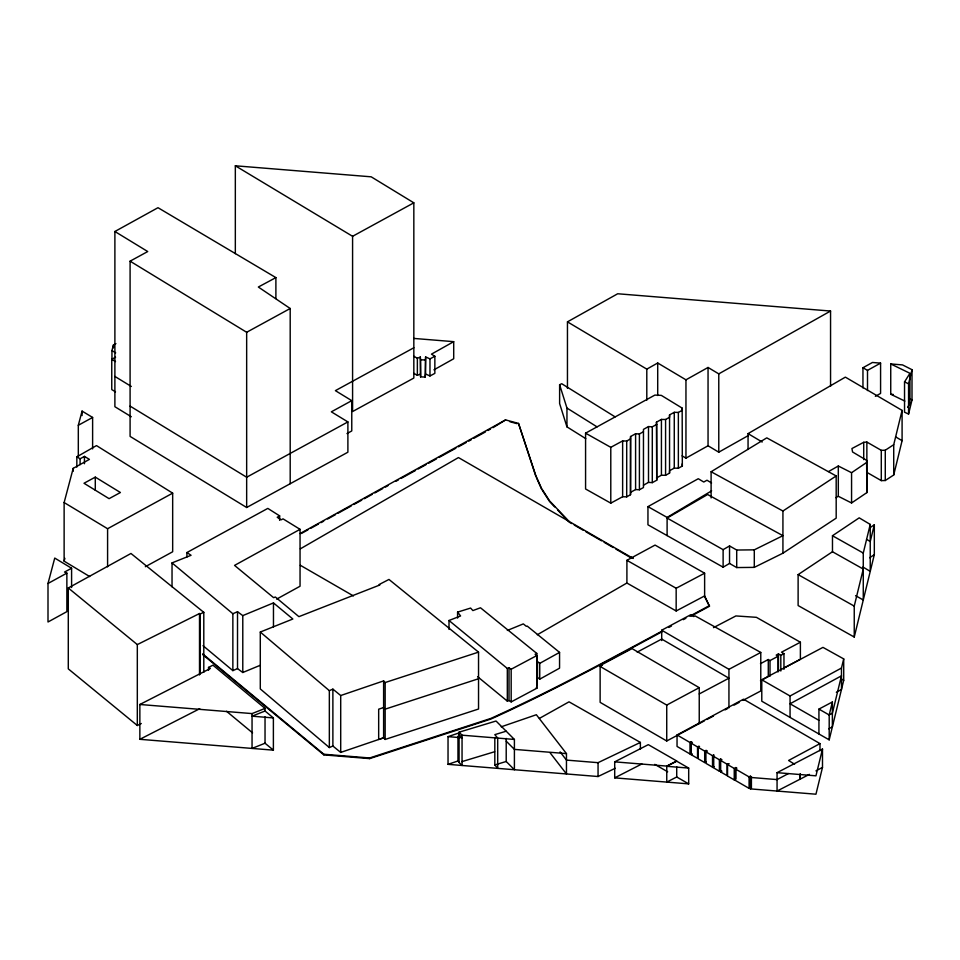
<?xml version="1.0" encoding="UTF-8"?>
<svg xmlns="http://www.w3.org/2000/svg" width="960" height="960" viewBox="0 0 960 960"><rect width="100%" height="100%" fill="white"/><g stroke="black" fill="none" stroke-linecap="round" stroke-linejoin="round"><path stroke-width="1.44" d="M709.464 606.252L704.628 595.92L676.164 610.968L626.904 583.032L626.904 560.316L655.056 545.088L704.628 573.204L704.628 596.568L709.464 606.252L691.128 616.104M643.464 431.724L639.408 433.956L635.592 433.752L630.564 436.524L630.516 494.712L626.7 496.86L622.632 496.728L610.788 503.148L585.576 488.988L585.576 433.164L654.876 395.088L661.332 395.388L682.164 408.108L682.332 410.232L678.36 412.44L674.268 412.308L669.552 414.912L669.54 417.3L665.58 419.496L661.428 419.424L656.448 422.172L656.724 480.228L652.296 482.64L648.504 482.388L643.464 485.196M656.448 477.984L661.428 475.236L665.58 475.308L669.54 473.112L669.552 470.724L674.268 468.12L678.36 468.252L682.332 466.044L682.164 408.108M630.516 494.712L630.564 436.524M413.76 356.208L417.36 358.26L420.3 357.048L420.588 376.872L425.124 377.052L425.604 356.928L429.972 358.884L434.856 356.28L434.856 373.368L429.972 375.972L425.604 374.016L425.604 356.928M425.124 377.052L425.604 374.016M855.576 595.668L863.268 599.988L863.268 553.044L870.24 524.424L859.2 517.848L832.476 535.74L832.476 551.88M854.244 637.044L854.244 606.108L863.268 569.052L832.476 551.748L798.12 574.62L798.12 605.556L854.244 637.044L874.32 554.64L874.32 524.784L869.664 527.916M866.868 472.356L881.292 480.624L885.276 480.516L893.724 474.984L893.724 444.696L902.088 410.388L845.364 377.136L748.056 433.62L748.056 449.484M890.736 363.948L909.948 373.296L904.536 381.9L904.536 412.188L908.568 414.072L908.568 383.784L912 369.696L902.532 364.908L890.736 363.948L890.736 394.236L904.824 401.088M874.32 524.784L870.24 541.512L866.568 539.328M829.2 739.86L829.2 714.984L832.368 701.976L818.928 709.092L818.928 733.98L829.2 739.86L843.708 680.316L843.708 658.908L822.96 647.376L761.784 679.788L761.784 701.208L818.928 733.98M836.34 692.256L841.476 689.46L841.476 668.04L843.708 658.908M777.06 772.668L822.492 749.016L815.952 775.824L777.06 772.668L777.06 791.052L809.4 774.372M822.492 749.016L822.492 767.4L815.952 794.208L750.312 788.88L750.312 777.42L751.404 776.784L750.372 776.184L749.088 776.904L735.444 768.996L735.444 780.468L749.088 788.376L750.372 787.656L751.404 788.244L750.312 788.88M893.724 474.984L902.088 440.676L902.088 410.388M908.568 414.072L912 399.984L912 369.696M78.312 456.756L78.312 425.28L82.068 411.096L92.616 417.444L92.616 448.908M89.7 576.564L64.128 561.168L64.128 502.548L73.2 468.348L89.412 459.384L84.444 456.396L80.1 458.784L76.836 456.828L96.48 445.596L172.668 493.152L172.668 551.772L145.332 566.712M71.592 568.248L64.56 572.04L66.864 573.132L66.864 611.64L48 621.996L48 583.488L54.744 558.072L71.592 568.248L71.592 587.496M111.948 359.22L111.948 350.568L113.436 344.952L115.908 343.596M64.128 561.168L64.884 558.324M907.632 407.268L909.948 403.584L909.948 374.736M835.872 497.676L838.308 496.284L851.568 502.98L851.568 472.704L866.844 462.336L866.628 460.332L852.564 451.98L851.94 448.536L863.712 442.308L866.868 442.068L881.292 450.336L885.276 450.228L893.724 444.696M851.568 502.98L866.844 492.624L866.868 442.068M869.664 557.76L874.32 554.64M711.576 482.988L706.992 480.228L703.752 482.028L698.28 478.728L647.952 506.628L647.952 524.808L723.12 567.18L729.54 563.46L736.704 567.564L754.296 567.372L782.928 553.2L782.928 511.02L836.184 475.956L766.776 437.856L711.108 471.744L711.108 497.928M782.928 553.2L836.184 518.148L836.184 475.956M647.952 506.628L667.104 517.416L711.636 490.848M819.984 750.78L819.984 743.616L743.52 699.204L677.04 734.964L677.04 746.436L690 753.972L690 742.5L691.2 741.804L692.352 742.464L691.104 743.184L691.104 754.656L697.536 758.388L697.536 746.928L691.104 743.184M690 753.972L691.2 753.264L691.2 741.804M697.536 746.928L698.88 746.148L699.54 746.556L698.172 747.336L704.7 751.128L706.128 750.324L707.352 751.044L705.912 751.872L705.912 763.344L712.524 767.16L712.524 755.7L713.724 755.004L712.968 756.012L712.968 767.472L719.388 771.228L720.672 770.484L721.932 771.204L720.66 771.936L727.092 775.656L727.092 764.196L729.096 763.68L727.536 764.556L727.536 776.028L734.244 779.916L735.828 779.004L735.828 767.544L734.244 768.444L727.536 764.556M712.524 767.16L713.724 766.464L713.724 755.004M723.12 549.66L729.54 545.94L736.704 550.032L754.296 549.84L782.928 535.68L707.616 494.508L667.104 518.064L723.12 549.66L723.12 567.18M691.104 754.656L692.352 753.936M300.348 548.832L458.448 457.56L633.216 558.456M537.3 634.764L626.712 583.128M600.132 666.444L602.364 665.16L601.692 664.764L632.028 648.6L699.24 687.672L699.24 723.588L666.732 740.988L600.132 702.348L600.132 666.444L666.732 705.084L699.24 687.672M719.388 771.228L719.388 759.756L720.672 759.024L721.932 759.732L720.66 760.476L727.092 764.196M828.552 471.552L838.308 466.008L851.568 472.704M735.444 768.996L736.908 768.168L735.828 767.544M186.924 557.028L186.924 552.54L267.816 508.392L279.648 515.88L277.212 517.26L281.112 519.84L283.032 518.856L300.048 529.332L300.048 586.236L276.636 599.124M830.556 311.04L617.7 293.76L567.456 321.852L646.8 369.132L657.708 363L685.956 379.824L708.048 367.464L718.776 373.872L830.556 311.04L830.556 386.376M585.576 433.164L610.788 447.336L622.632 440.916L626.7 441.048L630.516 438.9M708.048 367.464L708.048 445.776L718.776 452.184L748.344 435.54M569.064 521.412L549.588 500.892L541.476 488.292L535.776 475.464L518.52 423.408L505.584 419.904L300.084 533.556M487.98 430.488L490.5 429.072M493.008 427.656L505.584 419.904M433.932 369.84L453.708 358.752L453.708 341.664L431.46 354.144L434.856 356.28M682.104 455.844L685.956 458.136L708.048 445.776M539.4 718.404L569.04 701.832L640.38 742.428L640.38 749.34M712.968 767.472L714.228 766.764M656.448 422.172L656.724 424.416L652.296 426.828L648.504 426.576L643.464 429.384L643.464 487.536L639.408 489.768L635.592 489.564L630.564 492.336M862.956 387.924L862.956 367.74L872.448 362.472L880.584 363.132L880.584 393.42L875.352 396.312M301.392 533.472L307.944 529.86M310.572 528.408L318.444 524.064M321.072 522.612L323.688 521.16M327.624 518.988L335.496 514.644M338.124 513.192L351.24 505.956M353.856 504.504L361.728 500.16M364.356 498.708L372.216 494.364M374.844 492.924L382.716 488.568M385.344 487.128L387.96 485.676M395.832 481.332L398.46 479.88M401.076 478.44L415.512 470.472M418.128 469.02L426 464.676M428.628 463.224L436.488 458.88M862.956 367.74L867.504 370.368L880.584 363.132M559.56 652.392L559.56 668.184L539.736 679.164L539.736 663.372L559.56 652.392L527.136 626.028L526.344 626.352L523.32 623.892L507.336 630.444M698.172 747.336L698.172 758.808L704.7 762.588L706.128 761.796M141.288 723.516L137.316 725.496L68.292 668.88L68.292 587.976L130.968 553.476L203.796 612.336L203.796 672.264M300.048 529.332L234.552 565.404L273.636 597.684L275.352 597L298.896 616.656L379.8 585L379.044 584.58L388.968 579.444L478.536 652.128L478.536 709.02L385.152 739.44L383.616 737.808L383.616 680.904L340.704 695.532L332.88 689.124L329.34 690.66L260.292 632.04L292.848 619.008L273.468 602.916L242.784 615.612L237.516 611.724L232.86 613.728L172.032 562.896L191.076 555.288L186.924 552.54M439.092 457.452L455.844 448.224M458.412 446.808L466.14 442.548M468.72 441.132L471.3 439.716M473.868 438.3L485.46 431.916M78.312 425.28L92.616 417.444M48 583.488L66.864 573.132M131.304 416.748L114.888 406.716L114.888 231.492L157.992 207.696L275.892 277.608L275.892 298.584M346.968 433.572L351.768 430.944L351.768 400.656L331.344 411.828L347.892 421.92L347.892 452.208L246.66 507.504L130.092 436.404L130.092 261.168L147.732 251.544L114.888 231.492M352.584 236.304L413.832 202.824L413.832 378.048L352.584 411.54L352.584 236.304L235.332 165.792L235.332 253.68M130.092 261.168L246.66 332.28L290.196 308.496L258.336 287.028L275.892 277.608M413.832 347.772L335.388 390.648L351.768 400.656M64.128 502.548L107.592 528.72L172.668 493.152M347.892 421.92L246.66 477.228L130.092 406.116M115.524 391.872L111.756 389.568L111.756 359.28L115.584 357.204M95.292 477.12L84 483.264L109.092 498.66L120.408 492.504L95.292 477.12L95.292 490.308M761.784 679.788L790.056 696L841.476 668.04M662.304 630.948C605.856 661.38 549.384 691.956 490.944 718.392L369.66 757.968L323.88 754.248L202.668 653.904M668.856 627.432L671.472 626.016M683.268 619.68L685.884 618.276M689.808 616.164L709.464 605.604M662.304 631.596C605.856 662.028 549.384 692.604 490.944 719.04L369.66 758.616L323.88 754.896L202.668 654.552M819.984 743.616L788.592 760.476L794.592 764.232M760.452 663.696L768.288 659.508L770.004 660.576L770.004 676.236M760.452 680.784L768.288 676.596L768.288 659.508M457.584 618.072L457.584 612.132L470.592 608.064L472.896 610.572L480.48 607.776L536.772 653.412L535.104 654.3L536.976 655.488L536.976 688.152L511.176 701.904L509.016 700.572L507.324 701.124L477.588 676.68M457.584 612.132L460.584 615.96L449.004 620.496L507.324 668.46L509.016 667.908L511.176 669.228L536.976 655.488M661.704 640.572L661.704 630.204L690.6 614.808L693.72 616.56L695.04 615.864L760.776 652.452L760.776 690.96L742.944 700.404M780.816 671.028L780.816 655.356L778.452 653.904L776.196 655.092L778.068 656.268L778.068 671.94M770.004 660.576L778.068 656.268M780.816 655.356L783.96 653.688L783.96 669.348M815.94 770.892L822.492 767.4M637.188 652.128L661.704 639.072L728.94 678.192L699.24 693.948M626.904 560.316L676.164 588.252L704.628 573.204M661.704 630.204L728.94 669.324L760.776 652.452M734.04 705.132L739.128 702.432M699.24 723.588L704.4 720.84M706.992 719.472L713.448 716.052M725.064 709.884L727.656 708.516M828.696 715.176L832.368 713.232L841.476 675.828L790.056 703.788L818.928 720.348M828.696 728.796L832.368 726.864L832.368 701.976M788.436 773.556L777.06 779.592L750.312 777.42M784.056 667.944L800.388 659.316L800.388 642.228L781.536 652.176L783.96 653.688M713.496 627.636L735.9 615.936L756.408 617.328L800.388 642.228M208.524 670.332L208.524 667.428L212.94 665.16L265.032 708.408L265.032 711.312M614.7 761.856L648.3 744.648L676.716 760.98L666.756 766.092L614.7 761.856L614.7 777.864L688.692 783.876L688.692 768.084L676.716 761.196L666.756 766.308L688.692 768.084M614.7 777.864L641.844 763.968M688.692 783.876L676.716 776.988L666.756 782.1L666.756 766.092M273.384 717.924L252.048 716.184L265.032 711L273.384 717.924L273.384 750.156L139.86 739.308L139.86 704.484L210.384 668.448L208.524 667.428M139.86 739.308L199.74 708.72M137.316 725.496L137.316 644.592L199.512 613.536L200.136 614.016L200.136 673.944M585.768 438.636L566.952 426.864L559.62 403.56L559.62 384.744L561.708 383.712L615.108 416.88M560.076 751.86L566.46 760.104L598.056 762.672L640.38 742.428M448.032 736.644L462.048 737.784L457.968 733.284L448.032 736.644L448.032 764.34L598.056 776.52L615.252 768.288M200.136 614.016L203.796 612.336M260.292 632.04L260.292 688.932L329.34 747.552L332.88 746.028L340.704 752.424L383.616 737.808L378.672 739.488L378.672 709.2L383.616 707.52L385.152 709.152L478.536 678.744M203.016 645.684L232.86 670.62L237.516 668.616L242.784 672.504L260.124 665.34M413.76 373.296L417.36 375.348L420.3 374.136M139.86 704.484L252.048 713.592L265.032 708.408M273.384 750.156L265.032 743.232L252.048 748.416L252.048 713.592M501.228 726.804L536.352 714.732L566.46 753.612L566.46 773.952L550.044 752.736M448.032 764.34L457.968 760.98L457.968 736.2M383.616 680.904L385.152 682.536L478.536 652.128M459.072 732.192L462.048 735.192L462.048 765.468L459.072 762.48L459.072 732.192L496.044 721.02L514.404 739.44L514.404 769.728L506.208 761.484L506.208 738.408M506.208 731.196L494.82 734.64L497.7 738.084L497.7 768.372L494.82 764.928L494.82 737.52M461.916 761.628L494.628 751.74M494.82 764.928L506.208 761.484M420.3 357.048L420.588 359.784L425.124 359.964M235.332 165.792L371.196 176.82L413.832 202.824M413.688 338.412L453.708 341.664M890.736 394.236L893.28 394.452M462.048 735.192L514.404 739.44M566.46 753.612L514.404 749.388L506.208 741.156M509.892 421.716L517.08 423.672M630.108 556.656L632.736 557.832M904.536 381.9L908.568 383.784M909.636 398.784L912 399.984M711.108 471.744L782.928 511.02M841.104 678.876L843.708 680.316M832.476 535.74L863.268 553.044M798.12 574.62L854.244 606.108M818.928 709.092L829.2 714.984M654.756 764.364L667.68 771.792M571.668 523.56L569.064 522.06L557.796 510.18M574.26 525.06L583.356 530.316M585.948 531.816L601.536 540.816M604.14 542.316L613.224 547.56M615.828 549.06L630.108 557.316M705.912 751.872L712.524 755.7M300.336 565.284L353.412 595.932M677.04 734.964L690 742.5M712.968 756.012L719.388 759.756M895.644 436.896L902.088 440.676M748.056 433.62L762.192 442.02M862.884 566.988L870.24 571.368L870.24 524.424M111.948 350.568L115.68 352.836M111.756 359.28L115.524 361.584M114.888 376.44L131.304 386.46M559.62 384.744L566.952 408.048L597.06 426.876M536.244 687.684L536.976 688.152M137.316 644.592L68.292 587.976M539.736 663.372L537.48 661.524L537.48 677.316L539.736 679.164M226.524 711.276L252.576 732.888M554.712 506.94L549.588 501.54L542.28 490.2M457.968 760.98L459.072 762.48M536.352 477.396L541.476 488.952M535.776 476.112L518.52 423.408M866.844 492.624L866.628 460.332M682.164 463.92L682.332 466.044M885.276 450.228L885.276 480.516M881.292 450.336L881.292 480.624M867.504 370.368L867.504 390.552M863.712 442.308L863.712 459.624M838.308 466.008L838.308 496.284M800.244 773.604L800.244 779.256M799.812 774.696L799.812 778.992M790.056 696L790.056 717.408M778.452 653.904L778.452 670.992M754.296 549.84L754.296 567.372M751.404 776.784L751.404 788.244M750.372 776.184L750.372 787.656M749.088 776.904L749.088 788.376M736.704 550.032L736.704 567.564M734.244 768.444L734.244 779.916M729.54 545.94L729.54 563.46M728.94 669.324L728.94 707.832M720.672 759.024L720.66 771.936M718.776 373.872L718.776 452.184M704.7 751.128L704.7 762.588M685.956 379.824L685.956 458.136M678.36 412.44L678.36 468.252M676.716 766.8L676.716 776.988M676.164 588.252L676.164 610.968M674.268 412.308L674.268 468.12M669.552 414.912L669.54 473.112M667.104 517.416L667.104 535.584M666.732 705.084L666.732 740.988M665.58 419.496L665.58 475.308M661.428 419.424L661.428 475.236M657.708 363L657.708 395.508M656.724 424.416L656.724 480.228M652.296 426.828L652.296 482.64M648.504 426.576L648.504 482.388M646.8 369.132L646.8 400.164M639.408 433.956L639.408 489.768M635.592 433.752L635.592 489.564M626.7 441.048L626.7 496.86M622.632 440.916L622.632 496.728M610.788 447.336L610.788 503.148M598.056 762.672L598.056 776.52M567.456 321.852L567.456 388.344M566.952 408.048L566.952 426.864M536.772 653.412L536.772 686.076M511.176 669.228L511.176 701.904M509.016 667.908L509.016 700.572M507.324 668.46L507.324 701.124M449.004 620.496L449.004 629.412M429.972 358.884L429.972 375.972M420.588 359.784L420.588 376.872M417.36 358.26L417.36 375.348M385.152 682.536L385.152 739.44M369.66 757.968L369.66 758.616M340.704 695.532L340.704 752.424M332.88 689.124L332.88 746.028M329.34 690.66L329.34 747.552M323.88 754.248L323.88 754.896M290.196 308.496L290.196 483.72M279.648 515.88L279.648 520.368M273.468 602.916L273.468 626.88M265.032 716.856L265.032 743.232M246.66 332.28L246.66 507.504M242.784 615.612L242.784 672.504M237.516 611.724L237.516 668.616M232.86 613.728L232.86 670.62M199.512 613.536L199.512 674.964M172.032 562.896L172.032 586.848M113.436 344.952L113.436 347.832M107.592 528.72L107.592 566.832M84.444 456.396L84.444 463.728M82.068 411.096L82.068 415.584M80.1 458.784L80.1 464.652M76.836 456.828L76.836 467.088M73.2 468.348L73.2 471.276"/></g></svg>
